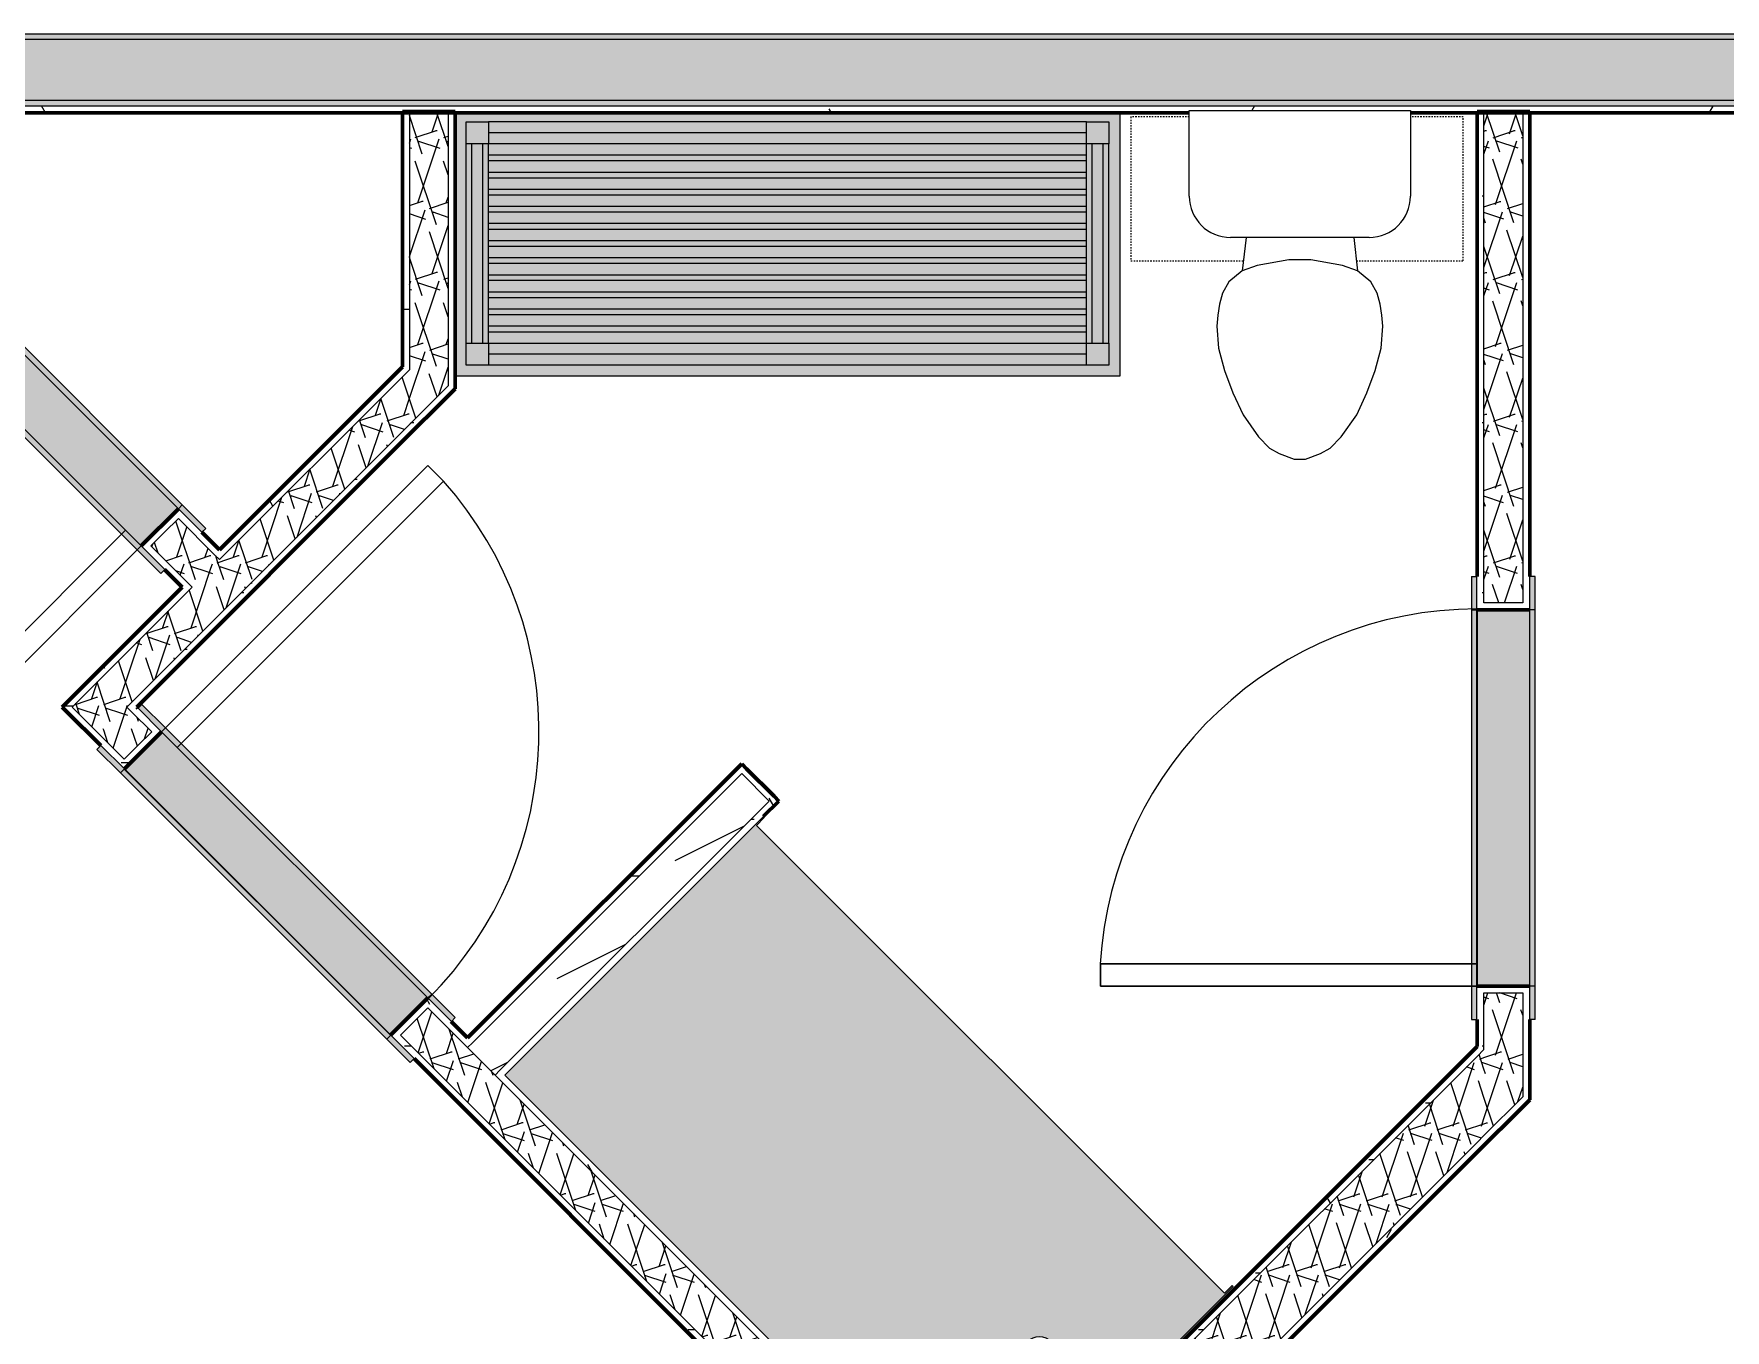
# Model space of a CAD drawing. Header units: inches. Extents: x -4110 to -1807, y 9775 to 11251.
# Drawn here: x -2414.3 to -2261.6, y 10301.4 to 10418.5 of the extents above; entities that cross this region are included whole.
import ezdxf

# ---------------------------------------------------------------- set-up
doc = ezdxf.new("R2010")
doc.units = ezdxf.units.IN
doc.header["$MEASUREMENT"] = 0
doc.linetypes.add('Dash', pattern=[0.25, 0.125, -0.125])
for name, color, linetype, lineweight in [('0-1', 7, 'Continuous', 5), ('0-2', 10, 'Continuous', 18), ('A-DOOR-3', 7, 'Continuous', 9), ('A-DOOR-4', 50, 'Continuous', 30), ('A-DOOR-FRAM-1', 31, 'Continuous', 18), ('A-DOOR-FRAM-2', 7, 'Continuous', 9), ('A-WALL', 113, 'Continuous', 18), ('A-WALL-1', 8, 'Continuous', 5), ('A-WALL-3', 250, 'Continuous', 60), ('A-WALL-4', 10, 'Continuous', 18), ('A-WALL-PATT-1', 7, 'Continuous', 9), ('A-WALL-PATT-2', 253, 'Continuous', 9), ('A-WALL-PATT-4', 111, 'Continuous', 9), ('I-WALL-2', 250, 'Continuous', 60), ('I-WALL-4', 2, 'Continuous', 5), ('I-WALL-5', 2, 'Continuous', 60), ('P-SANR-FIXT-1', 7, 'Continuous', 9), ('P-SANR-FIXT-3', 90, 'Continuous', 9), ('Q-CASE-1', 90, 'Continuous', 9), ('Q-CASE-2', 127, 'Continuous', 9), ('Q-CASE-3', 7, 'Continuous', 9), ('Q-CASE-4', 7, 'Dash', 9)]:
    doc.layers.add(name, color=color, linetype=linetype, lineweight=lineweight)
pattern_1 = [(0, (0, 0), (20.48, 5.12), [0.845, -14.515, 0.845, -14.515, -81.92]), (0, (0, 0), (20.48, 5.12), [-30.72, 0.845, -29.875, 0.845, -14.515, -35.84]), (0, (0, 0), (20.48, 5.12), [-76.8, 0.845, -9.395, 0.845, -24.755]), (120, (7.68, 2.56), (-14.67405, 15.1762003), [0.845, -14.515, 0.845, -14.515, -81.92]), (120, (7.68, 2.56), (-14.67405, 15.1762003), [-30.72, 0.845, -29.875, 0.845, -14.515, -35.84]), (120, (7.68, 2.56), (-14.67405, 15.1762003), [-76.8, 0.845, -9.395, 0.845, -24.755]), (240, (10.24, 12.8), (-5.80595, -20.2962003), [0.845, -14.515, 0.845, -14.515, -81.92]), (240, (10.24, 12.8), (-5.80595, -20.2962003), [-30.72, 0.845, -29.875, 0.845, -14.515, -35.84]), (240, (10.24, 12.8), (-5.80595, -20.2962003), [-76.8, 0.845, -9.395, 0.845, -24.755])]
pattern_2 = [(161.57, (0.32, 0.32), (-2.560496185, -0.000537386), [0, -18.214, 2.022, 0]), (18.43, (-0.32, 0.32), (-2.560496185, 0.000537386), [0, -18.214, 2.022, 0]), (108.43, (0.32, 0.32), (1.27922091, -6.400876726), [6.07, -14.166]), (71.57, (-0.32, 0.32), (1.27922091, 6.400876726), [6.07, -14.166])]

# ---------------------------------------------------------------- blocks, each defined once
blk = doc.blocks.new('SWING - SINGLE - FLUSH - SWING - FLUSH - 2-10 x 6-8 - PRIVACY-3983846-ENLARGED RCP - 2ND FLOOR PLAN - WEST')
at = {"layer": 'A-DOOR-FRAM-1'}
for points in [[(-17.63, 2.37), (-17, 2.37), (-17, 2.88), (-20, 2.88), (-20, 2.37)], [(-17, 2.37), (17, 2.37), (17, 2.88), (-17, 2.88)], [(17, 2.37), (20, 2.37), (20, 2.88), (17, 2.88)], [(-17.63, -2.88), (-17, -2.88), (-17, -2.38), (-20, -2.38), (-20, -2.88)], [(17, -2.88), (17, -2.38), (-17, -2.38), (-17, -2.88), (16.5, -2.88)], [(17, -2.88), (20, -2.88), (20, -2.38), (17, -2.38)]]:
    blk.add_hatch(color=256, dxfattribs=at).paths.add_polyline_path(points, flags=0)
at = {"layer": 'A-DOOR-3'}
blk.add_arc((17, -2.38), 34.07, 180, 266.6343, dxfattribs=at)
at = {"layer": 'A-DOOR-4'}
for p, q in [((15, -2.38), (15, -36.38)), ((17, -2.38), (15, -2.38)), ((17, -2.38), (17, -36.38)), ((17, -36.38), (15, -36.38))]:
    blk.add_line(p, q, dxfattribs=at)
at = {"layer": 'A-DOOR-FRAM-2'}
for p, q in [((-17, 2.88), (-20, 2.88)), ((-20, 2.88), (-20, 2.37)), ((-20, 2.37), (-17, 2.37)), ((17, 2.88), (-17, 2.88)), ((-17, 2.88), (-17, 2.37)), ((-17, 2.37), (17, 2.37)), ((20, 2.88), (17, 2.88)), ((17, 2.88), (17, 2.37)), ((17, 2.37), (20, 2.37)), ((20, 2.88), (20, 2.37)), ((-17, -2.38), (-20, -2.38)), ((-20, -2.88), (-20, -2.38)), ((-20, -2.88), (-17, -2.88)), ((17, -2.38), (-17, -2.38)), ((-17, -2.88), (-17, -2.38)), ((-17, -2.88), (17, -2.88)), ((20, -2.38), (17, -2.38)), ((17, -2.88), (17, -2.38)), ((17, -2.88), (20, -2.88)), ((20, -2.88), (20, -2.38))]:
    blk.add_line(p, q, dxfattribs=at)
blk = doc.blocks.new('SWING - SINGLE - FLUSH - SWING - FLUSH - 2-10 x 6-8 - PRIVACY-3983845-ENLARGED RCP - 2ND FLOOR PLAN - WEST')
at = {"layer": 'A-DOOR-FRAM-1'}
for points in [[(-17, 2.87), (-20, 2.87), (-20, 2.37), (-17, 2.37)], [(17, 2.87), (-17, 2.87), (-17, 2.37), (17, 2.37)], [(20, 2.87), (17, 2.87), (17, 2.37), (20, 2.37)], [(-17, -2.38), (-20, -2.38), (-20, -2.88), (-17, -2.88)], [(17, -2.38), (-17, -2.38), (-17, -2.88), (17, -2.88)], [(20, -2.38), (17, -2.38), (17, -2.88), (20, -2.86)]]:
    blk.add_hatch(color=256, dxfattribs=at).paths.add_polyline_path(points, flags=0)
at = {"layer": 'A-DOOR-3'}
blk.add_arc((17, -2.38), 34.07, 180, 266.6343, dxfattribs=at)
at = {"layer": 'A-DOOR-4'}
for p, q in [((15, -2.38), (15, -36.38)), ((17, -2.38), (15, -2.38)), ((17, -2.38), (17, -36.38)), ((17, -36.38), (15, -36.38))]:
    blk.add_line(p, q, dxfattribs=at)
at = {"layer": 'A-DOOR-FRAM-2'}
for p, q in [((-17, 2.87), (-20, 2.87)), ((-20, 2.87), (-20, 2.37)), ((-20, 2.37), (-17, 2.37)), ((17, 2.87), (-17, 2.87)), ((-17, 2.87), (-17, 2.37)), ((-17, 2.37), (17, 2.37)), ((20, 2.87), (17, 2.87)), ((17, 2.87), (17, 2.37)), ((17, 2.37), (20, 2.37)), ((20, 2.87), (20, 2.37)), ((-17, -2.38), (-20, -2.38)), ((-20, -2.88), (-20, -2.38)), ((-20, -2.88), (-17, -2.88)), ((17, -2.38), (-17, -2.38)), ((-17, -2.88), (-17, -2.38)), ((-17, -2.88), (17, -2.88)), ((20, -2.38), (17, -2.38)), ((17, -2.88), (17, -2.38)), ((17, -2.88), (20, -2.88)), ((20, -2.88), (20, -2.38))]:
    blk.add_line(p, q, dxfattribs=at)
blk = doc.blocks.new('Bath Vanity - Bath Vanity 60_-V9-ENLARGED RCP - 2ND FLOOR PLAN - WEST')
at = {"layer": 'Q-CASE-1'}
h = blk.add_hatch(color=256, dxfattribs=at)
h.paths.add_polyline_path([(30.74, 24), (-29.26, 24), (-29.26, 0.19), (30.74, 0.19), (30.74, 23)], flags=0)
h.paths.add_polyline_path([(29.74, 23), (29.74, 1), (-28.26, 1), (-28.26, 23), (27.74, 23)], flags=0)
h.paths.add_polyline_path([(27.74, 22), (-26.26, 22), (-26.26, 21), (27.74, 21)], flags=0)
h.paths.add_polyline_path([(27.74, 20), (-26.26, 20), (-26.26, 19.45), (27.74, 19.45)], flags=0)
h.paths.add_polyline_path([(-2.38, 18.45), (-26.26, 18.45), (-26.26, 17.91), (27.74, 17.91), (27.74, 18.45)], flags=0)
h.paths.add_polyline_path([(-2.38, 16.91), (-26.26, 16.91), (-26.26, 16.36), (27.74, 16.36), (27.74, 16.91)], flags=0)
h.paths.add_polyline_path([(-2.38, 15.36), (-26.26, 15.36), (-26.26, 14.82), (27.74, 14.82), (27.74, 15.36)], flags=0)
h.paths.add_polyline_path([(27.74, 13.82), (-26.26, 13.82), (-26.26, 13.27), (27.74, 13.27)], flags=0)
h.paths.add_polyline_path([(27.74, 12.27), (-26.26, 12.27), (-26.26, 11.73), (27.74, 11.73)], flags=0)
h.paths.add_polyline_path([(-2.38, 10.73), (-26.26, 10.73), (-26.26, 10.18), (27.74, 10.18), (27.74, 10.73)], flags=0)
h.paths.add_polyline_path([(-2.38, 9.18), (-26.26, 9.18), (-26.26, 8.64), (27.74, 8.64), (27.74, 9.18)], flags=0)
h.paths.add_polyline_path([(27.74, 7.64), (-26.26, 7.64), (-26.26, 7.09), (27.74, 7.09)], flags=0)
h.paths.add_polyline_path([(27.74, 6.09), (-26.26, 6.09), (-26.26, 5.55), (27.74, 5.55)], flags=0)
h.paths.add_polyline_path([(27.74, 4.55), (-26.26, 4.55), (-26.26, 4), (27.74, 4)], flags=0)
h.paths.add_polyline_path([(-2.38, 3), (-26.26, 3), (-26.26, 2), (27.74, 2), (27.74, 3)], flags=0)
at = {"layer": 'Q-CASE-2'}
h = blk.add_hatch(color=256, dxfattribs=at)
h.paths.add_polyline_path([(-28.26, 23), (-28.26, 21), (-26.26, 21), (-26.26, 23)], flags=0)
h.paths.add_polyline_path([(27.74, 23), (27.74, 21), (29.74, 21), (29.74, 23)], flags=0)
h.paths.add_polyline_path([(-28.26, 3), (-28.26, 1), (-26.26, 1), (-26.26, 3), (-27.76, 3)], flags=0)
h.paths.add_polyline_path([(28.24, 3), (27.74, 3), (27.74, 1), (29.74, 1), (29.74, 3), (29.24, 3)], flags=0)
for points in [[(-2.38, 23), (-26.26, 23), (-26.26, 22), (27.74, 22), (27.74, 23)], [(-28.26, 21), (-28.26, 3), (-27.76, 3), (-27.76, 21)], [(-27.76, 21), (-27.76, 3), (-26.76, 3), (-26.76, 21)], [(-26.76, 21), (-26.76, 3), (-26.26, 3), (-26.26, 21)], [(-26.26, 21), (-26.26, 20), (27.74, 20), (27.74, 21), (-2.38, 21)], [(27.74, 21), (27.74, 3), (28.24, 3), (28.24, 21)], [(28.24, 21), (28.24, 3), (29.24, 3), (29.24, 21)], [(29.24, 21), (29.24, 3), (29.74, 3), (29.74, 21)], [(-2.38, 19.45), (-26.26, 19.45), (-26.26, 18.45), (27.74, 18.45), (27.74, 19.45)], [(-26.26, 17.91), (-26.26, 16.91), (27.74, 16.91), (27.74, 17.91), (-2.38, 17.91)], [(-2.38, 16.36), (-26.26, 16.36), (-26.26, 15.36), (27.74, 15.36), (27.74, 16.36)], [(-2.38, 14.82), (-26.26, 14.82), (-26.26, 13.82), (27.74, 13.82), (27.74, 14.82)], [(-2.38, 13.27), (-26.26, 13.27), (-26.26, 12.27), (27.74, 12.27), (27.74, 13.27)], [(-2.38, 11.73), (-26.26, 11.73), (-26.26, 10.73), (27.74, 10.73), (27.74, 11.73)], [(-2.38, 10.18), (-26.26, 10.18), (-26.26, 9.18), (27.74, 9.18), (27.74, 10.18)], [(-2.38, 8.64), (-26.26, 8.64), (-26.26, 7.64), (27.74, 7.64), (27.74, 8.64)], [(-2.38, 7.09), (-26.26, 7.09), (-26.26, 6.09), (27.74, 6.09), (27.74, 7.09)], [(-2.38, 5.55), (-26.26, 5.55), (-26.26, 4.55), (27.74, 4.55), (27.74, 5.55)], [(-26.26, 4), (-26.26, 3), (27.74, 3), (27.74, 4), (-25.26, 4)], [(-26.26, 2), (-26.26, 1), (27.74, 1), (27.74, 2), (-2.38, 2)]]:
    blk.add_hatch(color=256, dxfattribs=at).paths.add_polyline_path(points, flags=0)
at = {"layer": 'Q-CASE-3'}
for p, q in [((-29.26, 0.19), (-29.26, 24)), ((-29.26, 24), (30.74, 24)), ((-28.26, 21), (-28.26, 23)), ((-28.26, 23), (-26.26, 23)), ((-26.26, 23), (27.74, 23)), ((-26.26, 23), (-26.26, 21)), ((27.74, 21), (27.74, 23)), ((27.74, 23), (29.74, 23)), ((29.74, 23), (29.74, 21)), ((-26.26, 22), (27.74, 22)), ((-28.26, 21), (-28.26, 3)), ((-26.26, 21), (-28.26, 21)), ((-27.76, 21), (-27.76, 3)), ((-26.76, 21), (-26.76, 3)), ((27.74, 21), (-26.26, 21)), ((-26.26, 21), (-26.26, 3)), ((-26.26, 20), (27.74, 20)), ((27.74, 21), (27.74, 3)), ((29.74, 21), (27.74, 21)), ((28.24, 21), (28.24, 3)), ((29.24, 21), (29.24, 3)), ((29.74, 21), (29.74, 3)), ((27.74, 19.45), (-26.26, 19.45)), ((-26.26, 18.45), (27.74, 18.45)), ((27.74, 17.91), (-26.26, 17.91)), ((-26.26, 16.91), (27.74, 16.91)), ((27.74, 16.36), (-26.26, 16.36)), ((-26.26, 15.36), (27.74, 15.36)), ((27.74, 14.82), (-26.26, 14.82)), ((-26.26, 13.82), (27.74, 13.82)), ((27.74, 13.27), (-26.26, 13.27)), ((-26.26, 12.27), (27.74, 12.27)), ((27.74, 11.73), (-26.26, 11.73)), ((-26.26, 10.73), (27.74, 10.73)), ((27.74, 10.18), (-26.26, 10.18)), ((-26.26, 9.18), (27.74, 9.18)), ((27.74, 8.64), (-26.26, 8.64)), ((-26.26, 7.64), (27.74, 7.64)), ((27.74, 7.09), (-26.26, 7.09)), ((-26.26, 6.09), (27.74, 6.09)), ((27.74, 5.55), (-26.26, 5.55)), ((-26.26, 4.55), (27.74, 4.55)), ((27.74, 4), (-26.26, 4)), ((-28.26, 1), (-28.26, 3)), ((-28.26, 3), (-26.26, 3)), ((-26.26, 3), (27.74, 3)), ((-26.26, 3), (-26.26, 1)), ((-26.26, 2), (27.74, 2)), ((27.74, 1), (27.74, 3)), ((27.74, 3), (29.74, 3)), ((29.74, 3), (29.74, 1)), ((-26.26, 1), (-28.26, 1)), ((-26.26, 1), (27.74, 1)), ((29.74, 1), (27.74, 1))]:
    blk.add_line(p, q, dxfattribs=at)
blk = doc.blocks.new('Toilet-Domestic-3D - Toilet-Domestic-3D-1352612-ENLARGED RCP - 2ND FLOOR PLAN - WEST')
at = {"layer": 'P-SANR-FIXT-1'}
for p, q in [((-9.98, 19.48), (9.98, 19.48)), ((-9.98, 11.75), (-9.98, 19.48)), ((9.98, 19.48), (9.98, 11.75)), ((6.25, 8.02), (-6.25, 8.02)), ((-4.86, 8.02), (-5.21, 5)), ((4.86, 8.02), (5.21, 5)), ((-5.21, 5), (-6.4, 4)), ((-3.84, 5.5), (-5.21, 5)), ((-1, 6), (-3.84, 5.5)), ((1, 6), (-1, 6)), ((3.84, 5.5), (1, 6)), ((5.21, 5), (3.84, 5.5)), ((6.4, 4), (5.21, 5)), ((-6.4, 4), (-6.97, 3)), ((6.97, 3), (6.4, 4)), ((-7.24, 2), (-7.41, 1)), ((-6.97, 3), (-7.24, 2)), ((7.24, 2), (6.97, 3)), ((7.41, 1), (7.24, 2)), ((-7.41, 1), (-7.5, 0)), ((-7.5, 0), (-7.33, -1.99)), ((7.33, -1.99), (7.5, 0)), ((7.5, 0), (7.41, 1)), ((-7.33, -1.99), (-6.79, -4)), ((6.79, -4), (7.33, -1.99)), ((-6.79, -4), (-6.06, -6)), ((6.06, -6), (6.79, -4)), ((-6.06, -6), (-5.13, -8)), ((5.13, -8), (6.06, -6)), ((-5.13, -8), (-3.74, -10)), ((3.74, -10), (5.13, -8)), ((-3.74, -10), (-2.74, -11)), ((2.74, -11), (3.74, -10)), ((-2.74, -11), (-1.87, -11.5)), ((-1.87, -11.5), (-0.5, -12)), ((-0.5, -12), (0.5, -12)), ((0.5, -12), (1.87, -11.5)), ((1.87, -11.5), (2.74, -11))]:
    blk.add_line(p, q, dxfattribs=at)
for centre, start, end in [((-6.25, 11.75), 180, 270), ((6.25, 11.75), 270, 360)]:
    blk.add_arc(centre, 3.73, start, end, dxfattribs=at)
blk = doc.blocks.new('300 Series Wall Hung Cabinet_326 - 30_-V10-ENLARGED RCP - 2ND FLOOR PLAN - WEST')
at = {"layer": 'Q-CASE-4'}
for p, q in [((-9.73, -0.19), (-15, -0.19)), ((-15, -0.19), (-15, -13.19)), ((15, -0.19), (10.23, -0.19)), ((15, -13.19), (15, -0.19)), ((-15, -13.19), (-4.85, -13.19)), ((5.35, -13.19), (15, -13.19))]:
    blk.add_line(p, q, dxfattribs=at)
blk = doc.blocks.new('CTS6032CP - CTS6032CP-3806650-ENLARGED RCP - 2ND FLOOR PLAN - WEST')
at = {"layer": 'P-SANR-FIXT-3'}
h = blk.add_hatch(color=256, dxfattribs=at)
h.paths.add_polyline_path([(60, 0), (60, 33), (59.87, 33), (59.87, 32), (0.12, 32), (0.12, 33), (0, 33), (0, 0), (59.36, 0)], flags=0)
h.paths.add_polyline_path([(53.15, 15.1), (52.81, 14.84), (52.42, 14.68), (52, 14.63), (51.58, 14.68), (51.19, 14.84), (50.85, 15.1), (50.59, 15.44), (50.43, 15.83), (50.37, 16.25), (50.43, 16.67), (50.59, 17.06), (50.85, 17.4), (51.19, 17.66), (51.58, 17.82), (52, 17.88), (52.42, 17.82), (52.81, 17.66), (53.15, 17.4), (53.41, 17.06), (53.57, 16.67), (53.62, 16.25), (53.57, 15.83), (53.41, 15.44), (53.19, 15.15)], flags=0)
at = {"layer": 'P-SANR-FIXT-1'}
for p, q in [((0, 0), (0, 33)), ((0, 33), (0.12, 33)), ((0.12, 33), (0.12, 32)), ((59.87, 32), (59.87, 33)), ((59.87, 33), (60, 33)), ((60, 33), (60, 0)), ((0.12, 32), (59.87, 32)), ((60, 0), (0, 0))]:
    blk.add_line(p, q, dxfattribs=at)
for radius, start, end in [(1.62, 0, 180), (1.63, 180, 360)]:
    blk.add_arc((52, 16.25), radius, start, end, dxfattribs=at)
blk = doc.blocks.new('SWING - SINGLE - FLUSH - SWING - FLUSH - 3-0 x 6-8 - PASSAGE-3983850-ENLARGED RCP - 2ND FLOOR PLAN - WEST')
at = {"layer": 'A-DOOR-FRAM-1'}
for points in [[(-18, 2.38), (-18, 2.88), (-21, 2.88), (-21, 2.38), (-19.25, 2.38)], [(18, 2.38), (18, 2.88), (-18, 2.88), (-18, 2.38), (17.5, 2.38)], [(21, 2.38), (21, 2.88), (18, 2.88), (18, 2.38), (19.25, 2.38)], [(-18, -2.87), (-18, -2.37), (-21, -2.37), (-21, -2.87), (-18.5, -2.87)], [(18, -2.87), (18, -2.37), (-18, -2.37), (-18, -2.87), (17.5, -2.87)], [(21, -2.87), (21, -2.37), (18, -2.37), (18, -2.87), (19.75, -2.87)]]:
    blk.add_hatch(color=256, dxfattribs=at).paths.add_polyline_path(points, flags=0)
at = {"layer": 'A-DOOR-3'}
blk.add_arc((18, -2.37), 36.07, 180, 266.8211, dxfattribs=at)
at = {"layer": 'A-DOOR-4'}
for p, q in [((16, -2.37), (16, -38.39)), ((18, -2.37), (16, -2.37)), ((18, -2.37), (18, -38.39)), ((18, -38.39), (16, -38.39))]:
    blk.add_line(p, q, dxfattribs=at)
at = {"layer": 'A-DOOR-FRAM-2'}
for p, q in [((-18, 2.88), (-21, 2.88)), ((-21, 2.88), (-21, 2.38)), ((-18, 2.38), (-21, 2.38)), ((18, 2.88), (-18, 2.88)), ((-18, 2.88), (-18, 2.38)), ((-18, 2.38), (18, 2.38)), ((21, 2.88), (18, 2.88)), ((18, 2.88), (18, 2.38)), ((21, 2.38), (18, 2.38)), ((21, 2.88), (21, 2.38)), ((-21, -2.87), (-21, -2.37)), ((-21, -2.37), (-18, -2.37)), ((-21, -2.87), (-18, -2.87)), ((-18, -2.87), (-18, -2.37)), ((18, -2.37), (-18, -2.37)), ((-18, -2.87), (18, -2.87)), ((18, -2.87), (18, -2.37)), ((18, -2.37), (21, -2.37)), ((18, -2.87), (21, -2.87)), ((21, -2.87), (21, -2.37))]:
    blk.add_line(p, q, dxfattribs=at)
blk = doc.blocks.new('CTR - 1st Phase - Unit Layouts_rvt-1-ENLARGED RCP - 2ND FLOOR PLAN - WEST')
at = {"layer": 'A-WALL-1'}
for points in [[(-2404.57, 10372.22), (-2401.21, 10375.57), (-2426.67, 10401.03), (-2430.03, 10397.67), (-2404.92, 10372.57)], [(-2283.35, 10332.46), (-2279.22, 10332.46), (-2279.22, 10366.46), (-2283.97, 10366.46), (-2283.97, 10332.46)], [(-2382.05, 10328.03), (-2378.69, 10331.39), (-2402.74, 10355.43), (-2406.09, 10352.07), (-2382.41, 10328.38)]]:
    blk.add_hatch(color=256, dxfattribs=at).paths.add_polyline_path(points, flags=0)
at = {"layer": 'A-WALL-PATT-1'}
h = blk.add_hatch(dxfattribs=at)
h.set_pattern_fill('FP_1', color=256, style=0, pattern_type=2)
h.set_pattern_definition(pattern_1)
h.paths.add_polyline_path([(-2380.97, 10387.5), (-2380.35, 10388.13), (-2380.35, 10411.35), (-2380.97, 10411.35), (-2380.97, 10388.13)], flags=0)
h = blk.add_hatch(dxfattribs=at)
h.set_pattern_fill('FP_1', color=256, style=0, pattern_type=2)
h.set_pattern_definition(pattern_1)
h.paths.add_polyline_path([(-2376.85, 10385.79), (-2376.22, 10386.42), (-2376.22, 10411.35), (-2376.85, 10411.35), (-2376.85, 10386.42)], flags=0)
h = blk.add_hatch(dxfattribs=at)
h.set_pattern_fill('FP_1', color=256, style=0, pattern_type=2)
h.set_pattern_definition(pattern_1)
h.paths.add_polyline_path([(-2283.97, 10326.11), (-2283.35, 10326.74), (-2283.35, 10331.84), (-2281.6, 10331.84), (-2281.6, 10332.46), (-2283.97, 10332.46), (-2283.97, 10326.74)], flags=0)
h.paths.add_polyline_path([(-2283.97, 10366.46), (-2281.6, 10366.46), (-2281.6, 10367.09), (-2283.35, 10367.09), (-2283.35, 10411.35), (-2283.97, 10411.35), (-2283.97, 10367.09)], flags=0)
h = blk.add_hatch(dxfattribs=at)
h.set_pattern_fill('FP_1', color=256, style=0, pattern_type=2)
h.set_pattern_definition(pattern_1)
h.paths.add_polyline_path([(-2400.86, 10368.5), (-2400.41, 10368.94), (-2403.69, 10372.22), (-2402.45, 10373.45), (-2402.89, 10373.9), (-2404.57, 10372.22), (-2400.93, 10368.57)], flags=0)
h.paths.add_polyline_path([(-2430.03, 10397.67), (-2428.35, 10399.35), (-2428.79, 10399.79), (-2430.03, 10398.56), (-2440.72, 10409.25), (-2441.16, 10408.81), (-2430.38, 10398.03)], flags=0)
h = blk.add_hatch(dxfattribs=at)
h.set_pattern_fill('FP_1', color=256, style=0, pattern_type=2)
h.set_pattern_definition(pattern_1)
h.paths.add_polyline_path([(-2411.25, 10357.22), (-2399.97, 10368.5), (-2400.41, 10368.94), (-2411.69, 10357.67)], flags=0)
h.paths.add_polyline_path([(-2397.5, 10370.98), (-2380.97, 10387.5), (-2380.97, 10388.39), (-2397.94, 10371.42)], flags=0)
h = blk.add_hatch(dxfattribs=at)
h.set_pattern_fill('FP_1', color=256, style=0, pattern_type=2)
h.set_pattern_definition(pattern_1)
h.paths.add_polyline_path([(-2405.42, 10357.22), (-2376.85, 10385.79), (-2376.85, 10386.68), (-2405.86, 10357.67)], flags=0)
h = blk.add_hatch(dxfattribs=at)
h.set_pattern_fill('FP_1', color=256, style=0, pattern_type=2)
h.set_pattern_definition(pattern_1)
h.paths.add_polyline_path([(-2297.53, 10243.5), (-2297.08, 10243.94), (-2300.68, 10247.53), (-2299.44, 10248.77), (-2299.88, 10249.21), (-2301.56, 10247.53), (-2297.97, 10243.94)], flags=0)
h.paths.add_polyline_path([(-2325.6, 10271.58), (-2323.92, 10273.25), (-2324.36, 10273.7), (-2325.6, 10272.46), (-2381.17, 10328.03), (-2379.93, 10329.26), (-2380.37, 10329.71), (-2382.05, 10328.03), (-2327.72, 10273.7)], flags=0)
h.paths.add_polyline_path([(-2406.09, 10352.07), (-2404.42, 10353.75), (-2404.86, 10354.19), (-2406.09, 10352.95), (-2410.81, 10357.67), (-2411.25, 10357.22), (-2406.45, 10352.42)], flags=0)
h = blk.add_hatch(dxfattribs=at)
h.set_pattern_fill('FP_1', color=256, style=0, pattern_type=2)
h.set_pattern_definition(pattern_1)
h.paths.add_polyline_path([(-2294.61, 10246.42), (-2294.17, 10246.86), (-2298.2, 10250.89), (-2299.88, 10249.21), (-2299.44, 10248.77), (-2298.2, 10250), (-2295.05, 10246.86)], flags=0)
h.paths.add_polyline_path([(-2323.92, 10273.25), (-2322.24, 10274.93), (-2324.81, 10277.5), (-2325.25, 10277.06), (-2323.13, 10274.93), (-2324.36, 10273.7)], flags=0)
h.paths.add_polyline_path([(-2329.14, 10280.94), (-2328.7, 10281.39), (-2372.18, 10324.87), (-2372.62, 10324.43), (-2329.58, 10281.39)], flags=0)
h.paths.add_polyline_path([(-2375.1, 10326.91), (-2374.66, 10327.35), (-2378.69, 10331.39), (-2380.37, 10329.71), (-2379.93, 10329.26), (-2378.69, 10330.5), (-2375.54, 10327.35)], flags=0)
h.paths.add_polyline_path([(-2404.42, 10353.75), (-2402.74, 10355.43), (-2404.97, 10357.67), (-2405.42, 10357.22), (-2403.62, 10355.43), (-2404.86, 10354.19)], flags=0)
h = blk.add_hatch(dxfattribs=at)
h.set_pattern_fill('FP_1', color=256, style=0, pattern_type=2)
h.set_pattern_definition(pattern_1)
h.paths.add_polyline_path([(-2374.66, 10327.35), (-2349.91, 10352.1), (-2350.35, 10352.54), (-2375.1, 10327.79)], flags=0)
h = blk.add_hatch(dxfattribs=at)
h.set_pattern_fill('FP_1', color=256, style=0, pattern_type=2)
h.set_pattern_definition(pattern_1)
h.paths.add_polyline_path([(-2371.74, 10324.43), (-2346.99, 10349.18), (-2349.91, 10352.1), (-2350.35, 10351.66), (-2347.88, 10349.18), (-2372.18, 10324.87)], flags=0)
h = blk.add_hatch(dxfattribs=at)
h.set_pattern_fill('FP_1', color=256, style=0, pattern_type=2)
h.set_pattern_definition(pattern_1)
h.paths.add_polyline_path([(-2328.7, 10281.39), (-2283.97, 10326.11), (-2283.97, 10327), (-2329.14, 10281.83)], flags=0)
h = blk.add_hatch(dxfattribs=at)
h.set_pattern_fill('FP_1', color=256, style=0, pattern_type=2)
h.set_pattern_definition(pattern_1)
h.paths.add_polyline_path([(-2324.36, 10277.06), (-2279.85, 10321.57), (-2279.85, 10322.46), (-2324.81, 10277.5)], flags=0)
at = {"layer": 'A-WALL-PATT-2'}
h = blk.add_hatch(dxfattribs=at)
h.set_pattern_fill('FP_2', color=256, style=0, pattern_type=2)
h.set_pattern_definition(pattern_2)
h.paths.add_polyline_path([(-2399.97, 10368.5), (-2397.5, 10370.98), (-2401.21, 10374.69), (-2403.69, 10372.22), (-2400.41, 10368.94)], flags=0)
h.paths.add_polyline_path([(-2430.03, 10398.56), (-2427.55, 10401.03), (-2437.87, 10411.35), (-2438.62, 10411.35), (-2440.72, 10409.25), (-2430.38, 10398.91)], flags=0)
h = blk.add_hatch(dxfattribs=at)
h.set_pattern_fill('FP_2', color=256, style=0, pattern_type=2)
h.set_pattern_definition(pattern_2)
h.paths.add_polyline_path([(-2380.35, 10383.18), (-2376.85, 10386.68), (-2376.86, 10411.35), (-2380.35, 10411.35), (-2380.35, 10386.68)], flags=0)
h = blk.add_hatch(dxfattribs=at)
h.set_pattern_fill('FP_2', color=256, style=0, pattern_type=2)
h.set_pattern_definition(pattern_2)
h.paths.add_polyline_path([(-2283.35, 10318.96), (-2279.85, 10322.46), (-2279.85, 10331.84), (-2283.35, 10331.84), (-2283.35, 10322.46)], flags=0)
h.paths.add_polyline_path([(-2283.35, 10367.09), (-2279.85, 10367.09), (-2279.85, 10411.35), (-2283.35, 10411.35), (-2283.35, 10373.2)], flags=0)
h = blk.add_hatch(dxfattribs=at)
h.set_pattern_fill('FP_2', color=256, style=0, pattern_type=2)
h.set_pattern_definition(pattern_2)
h.paths.add_polyline_path([(-2408.33, 10355.19), (-2380.35, 10383.18), (-2380.35, 10388.13), (-2410.81, 10357.67), (-2410.47, 10357.32)], flags=0)
h = blk.add_hatch(dxfattribs=at)
h.set_pattern_fill('FP_2', color=256, style=0, pattern_type=2)
h.set_pattern_definition(pattern_2)
h.paths.add_polyline_path([(-2296.64, 10243.5), (-2294.17, 10245.97), (-2298.21, 10250), (-2300.68, 10247.53), (-2297.08, 10243.94)], flags=0)
h.paths.add_polyline_path([(-2325.6, 10272.46), (-2323.13, 10274.93), (-2378.69, 10330.5), (-2381.17, 10328.03), (-2326.84, 10273.7)], flags=0)
h.paths.add_polyline_path([(-2406.09, 10352.95), (-2403.62, 10355.43), (-2405.86, 10357.67), (-2408.33, 10355.19), (-2407.33, 10354.19)], flags=0)
h = blk.add_hatch(dxfattribs=at)
h.set_pattern_fill('FP_4', color=256, style=0, pattern_type=2)
h.set_pattern_definition([(216.87, (4.265, 10.662), (31.9871619, 21.32545714), [5.331, -47.981]), (206.565, (10.662, 7.464), (-10.662476, -10.6620098), [11.921, -11.921]), (198.435, (10.662, 2.132), (-21.3244936, -10.6625869), [6.744, -26.974])])
h.paths.add_polyline_path([(-2372.62, 10324.43), (-2347.88, 10349.18), (-2350.35, 10351.66), (-2375.1, 10326.91), (-2373.07, 10324.87)], flags=0)
h = blk.add_hatch(dxfattribs=at)
h.set_pattern_fill('FP_2', color=256, style=0, pattern_type=2)
h.set_pattern_definition(pattern_2)
h.paths.add_polyline_path([(-2325.25, 10277.06), (-2283.35, 10318.96), (-2283.35, 10326.74), (-2329.14, 10280.94), (-2325.25, 10277.06)], flags=0)
at = {"layer": 'A-WALL-3'}
for p, q in [((-2380.97, 10388.39), (-2380.97, 10411.46)), ((-2380.97, 10411.46), (-2376.22, 10411.46)), ((-2376.22, 10411.46), (-2376.22, 10386.42)), ((-2283.97, 10369.46), (-2283.97, 10411.46)), ((-2283.97, 10411.46), (-2279.22, 10411.46)), ((-2279.22, 10411.46), (-2279.22, 10369.46)), ((-2397.5, 10371.86), (-2380.97, 10388.39)), ((-2376.85, 10385.79), (-2380.97, 10381.67)), ((-2376.22, 10386.42), (-2376.85, 10385.79)), ((-2380.97, 10381.67), (-2404.97, 10357.67)), ((-2404.57, 10372.22), (-2401.21, 10375.57)), ((-2399.09, 10373.45), (-2397.5, 10371.86)), ((-2400.86, 10368.5), (-2402.45, 10370.09)), ((-2411.69, 10357.67), (-2400.86, 10368.5)), ((-2279.22, 10366.46), (-2283.97, 10366.46)), ((-2411.25, 10357.22), (-2411.69, 10357.67)), ((-2408.33, 10354.31), (-2411.25, 10357.22)), ((-2404.97, 10357.67), (-2404.86, 10357.55)), ((-2402.74, 10355.43), (-2406.09, 10352.07)), ((-2408.22, 10354.19), (-2408.33, 10354.31)), ((-2283.97, 10332.46), (-2279.22, 10332.46)), ((-2382.05, 10328.03), (-2378.69, 10331.39)), ((-2376.57, 10329.26), (-2375.1, 10327.79)), ((-2283.97, 10327), (-2283.97, 10329.46)), ((-2279.22, 10329.46), (-2279.22, 10322.2)), ((-2329.14, 10281.83), (-2283.97, 10327)), ((-2327.72, 10273.7), (-2379.93, 10325.91)), ((-2279.22, 10322.2), (-2279.85, 10321.57)), ((-2279.85, 10321.57), (-2283.97, 10317.45)), ((-2283.97, 10317.45), (-2324.01, 10277.41))]:
    blk.add_line(p, q, dxfattribs=at)
at = {"layer": 'A-WALL-4'}
for p, q in [((-2380.35, 10411.46), (-2380.35, 10388.13)), ((-2376.85, 10411.46), (-2376.85, 10386.68)), ((-2283.35, 10367.09), (-2283.35, 10411.46)), ((-2279.85, 10411.46), (-2279.85, 10367.09)), ((-2401.21, 10375.57), (-2426.67, 10401.03)), ((-2430.03, 10397.67), (-2404.57, 10372.22)), ((-2397.5, 10370.98), (-2380.97, 10387.5)), ((-2380.97, 10387.5), (-2380.35, 10388.13)), ((-2380.35, 10383.18), (-2376.85, 10386.68)), ((-2380.97, 10382.55), (-2380.35, 10383.18)), ((-2405.86, 10357.67), (-2380.97, 10382.55)), ((-2402.45, 10373.45), (-2401.21, 10374.69)), ((-2401.21, 10374.69), (-2397.94, 10371.42)), ((-2403.69, 10372.22), (-2402.45, 10373.45)), ((-2400.41, 10368.94), (-2403.69, 10372.22)), ((-2397.5, 10370.98), (-2397.94, 10371.42)), ((-2399.97, 10368.5), (-2400.41, 10368.94)), ((-2410.81, 10357.67), (-2399.97, 10368.5)), ((-2283.97, 10366.46), (-2283.97, 10332.46)), ((-2281.6, 10367.09), (-2283.35, 10367.09)), ((-2279.85, 10367.09), (-2281.6, 10367.09)), ((-2279.22, 10332.46), (-2279.22, 10366.46)), ((-2410.81, 10357.67), (-2408.33, 10355.19)), ((-2405.86, 10357.67), (-2405.42, 10357.22)), ((-2405.42, 10357.22), (-2403.62, 10355.43)), ((-2403.62, 10355.43), (-2404.86, 10354.19)), ((-2378.69, 10331.39), (-2402.74, 10355.43)), ((-2408.33, 10355.19), (-2407.89, 10354.75)), ((-2406.09, 10352.95), (-2407.89, 10354.75)), ((-2404.86, 10354.19), (-2406.09, 10352.95)), ((-2406.09, 10352.07), (-2382.05, 10328.03)), ((-2350.35, 10351.66), (-2374.66, 10327.35)), ((-2350.35, 10351.66), (-2347.88, 10349.18)), ((-2347.88, 10349.18), (-2372.18, 10324.87)), ((-2283.35, 10326.74), (-2283.35, 10331.84)), ((-2283.35, 10331.84), (-2281.6, 10331.84)), ((-2281.6, 10331.84), (-2279.85, 10331.84)), ((-2279.85, 10331.84), (-2279.85, 10322.46)), ((-2381.17, 10328.03), (-2379.93, 10329.26)), ((-2379.93, 10329.26), (-2378.69, 10330.5)), ((-2378.69, 10330.5), (-2375.1, 10326.91)), ((-2325.6, 10272.46), (-2381.17, 10328.03)), ((-2375.1, 10326.91), (-2374.66, 10327.35)), ((-2375.1, 10326.91), (-2372.62, 10324.43)), ((-2375.1, 10326.91), (-2372.62, 10324.43)), ((-2283.97, 10326.11), (-2283.35, 10326.74)), ((-2372.62, 10324.43), (-2372.18, 10324.87)), ((-2328.7, 10281.39), (-2283.97, 10326.11)), ((-2372.62, 10324.43), (-2329.14, 10280.94)), ((-2283.35, 10318.96), (-2279.85, 10322.46)), ((-2283.97, 10318.33), (-2283.35, 10318.96)), ((-2324.81, 10277.5), (-2283.97, 10318.33))]:
    blk.add_line(p, q, dxfattribs=at)
at = {"layer": 'I-WALL-2'}
for p, q in [((-2375.1, 10327.79), (-2350.35, 10352.54)), ((-2350.35, 10352.54), (-2349.91, 10352.1)), ((-2349.91, 10352.1), (-2347.43, 10349.62)), ((-2346.99, 10349.18), (-2348.41, 10347.77)), ((-2347.43, 10349.62), (-2346.99, 10349.18))]:
    blk.add_line(p, q, dxfattribs=at)
at = {"layer": '0-2'}
for name, p, rotation in [('Bath Vanity - Bath Vanity 60_-V9-ENLARGED RCP - 2ND FLOOR PLAN - WEST', (-2345.48, 10411.54), 180), ('SWING - SINGLE - FLUSH - SWING - FLUSH - 3-0 x 6-8 - PASSAGE-3983850-ENLARGED RCP - 2ND FLOOR PLAN - WEST', (-2415.62, 10386.62), 314.9999999999333), ('SWING - SINGLE - FLUSH - SWING - FLUSH - 2-10 x 6-8 - PRIVACY-3983845-ENLARGED RCP - 2ND FLOOR PLAN - WEST', (-2392.39, 10341.73), 134.9999999999333), ('SWING - SINGLE - FLUSH - SWING - FLUSH - 2-10 x 6-8 - PRIVACY-3983846-ENLARGED RCP - 2ND FLOOR PLAN - WEST', (-2281.6, 10349.46), 269.9999999999515), ('CTS6032CP - CTS6032CP-3806650-ENLARGED RCP - 2ND FLOOR PLAN - WEST', (-2371.74, 10324.43), 314.9999999997807)]:
    blk.add_blockref(name, p, dxfattribs=dict(at, rotation=rotation))
for name, p in [('300 Series Wall Hung Cabinet_326 - 30_-V10-ENLARGED RCP - 2ND FLOOR PLAN - WEST', (-2300.22, 10411.16)), ('Toilet-Domestic-3D - Toilet-Domestic-3D-1352612-ENLARGED RCP - 2ND FLOOR PLAN - WEST', (-2299.97, 10392.06))]:
    blk.add_blockref(name, p, dxfattribs=at)

msp = doc.modelspace()

# ---------------------------------------------------------------- hatches: boundary and pattern name
at = {"layer": 'A-WALL-PATT-4'}
h = msp.add_hatch(dxfattribs=at)
h.set_pattern_fill('FP_2', color=256, style=0, pattern_type=2)
h.set_pattern_definition(pattern_2)
h.paths.add_polyline_path([(-2410.47, 10412.48), (-2076.17, 10412.48), (-2076.17, 10417.98), (-2437.25, 10417.98), (-2435.06, 10415.79), (-2438.37, 10412.48), (-2437.49, 10412.48)], flags=0)
h = msp.add_hatch(dxfattribs=at)
h.set_pattern_fill('FP_1', color=256, style=0, pattern_type=2)
h.set_pattern_definition(pattern_1)
h.paths.add_polyline_path([(-2141.03, 10411.35), (-2076.17, 10411.35), (-2076.17, 10411.98), (-2437.99, 10411.98), (-2438.6, 10411.35), (-2309.95, 10411.35), (-2309.95, 10411.54), (-2289.99, 10411.54), (-2289.99, 10411.35), (-2275.75, 10411.35)], flags=0)
at = {"layer": 'I-WALL-4'}
for points in [[(-2309.95, 10417.98), (-2076.17, 10417.98), (-2076.17, 10418.48), (-2437.75, 10418.48), (-2437.25, 10417.98), (-2316.22, 10417.98)], [(-2076.17, 10411.98), (-2076.17, 10412.48), (-2438.37, 10412.48), (-2438.87, 10411.98), (-2141.03, 10411.98)]]:
    msp.add_hatch(color=256, dxfattribs=at).paths.add_polyline_path(points, flags=0)

# ---------------------------------------------------------------- linework, layer by layer
at = {"layer": 'A-WALL'}
for p, q in [((-2437.75, 10418.48), (-2076.17, 10418.48)), ((-2437.25, 10417.98), (-2076.17, 10417.98)), ((-2438.87, 10411.98), (-2076.17, 10411.98)), ((-2438.37, 10412.48), (-2076.17, 10412.48))]:
    msp.add_line(p, q, dxfattribs=at)
at = {"layer": 'I-WALL-5'}
for p, q in [((-2309.95, 10411.35), (-2438.62, 10411.35)), ((-2076.17, 10411.35), (-2289.99, 10411.35))]:
    msp.add_line(p, q, dxfattribs=at)

# ---------------------------------------------------------------- block references
at = {"layer": '0-1'}
msp.add_blockref('CTR - 1st Phase - Unit Layouts_rvt-1-ENLARGED RCP - 2ND FLOOR PLAN - WEST', (0, 0), dxfattribs=at)

doc.saveas('drawing.dxf')
